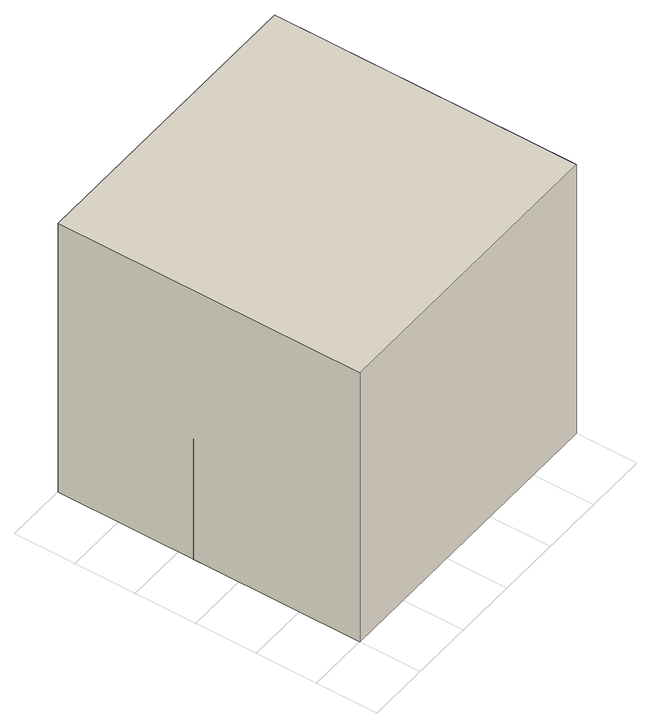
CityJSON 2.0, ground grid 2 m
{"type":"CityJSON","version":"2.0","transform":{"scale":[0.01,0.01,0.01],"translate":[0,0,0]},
"CityObjects":{
"building1":{"type":"Building","children":["building1-1"],"geometry":[{"type":"Solid","lod":"1","boundaries":[[[[0,1,2,3]],[[4,5,6,7]],[[5,4,0,3]],[[6,2,1,7]],[[2,6,5,3]],[[1,0,4,7]]]]}]},
"building1-1":{"type":"BuildingConstructiveElement","parents":["building1"],"geometry":[{"type":"Solid","lod":"1","boundaries":[[[[8,9,10,11]],[[12,13,14,15]],[[13,12,8,11]],[[14,10,9,15]],[[10,14,13,11]],[[9,8,12,15]]]]}]}
},
"vertices":[
[0,0,1000],[0,1000,1000],[0,1000,0],[0,0,0],[1000,0,1000],[1000,0,0],[1000,1000,0],[1000,1000,1000],
[0,500,450],[0,550,450],[0,550,0],[0,500,0],[1000,500,450],[1000,500,0],[1000,550,0],[1000,550,450]
]}
